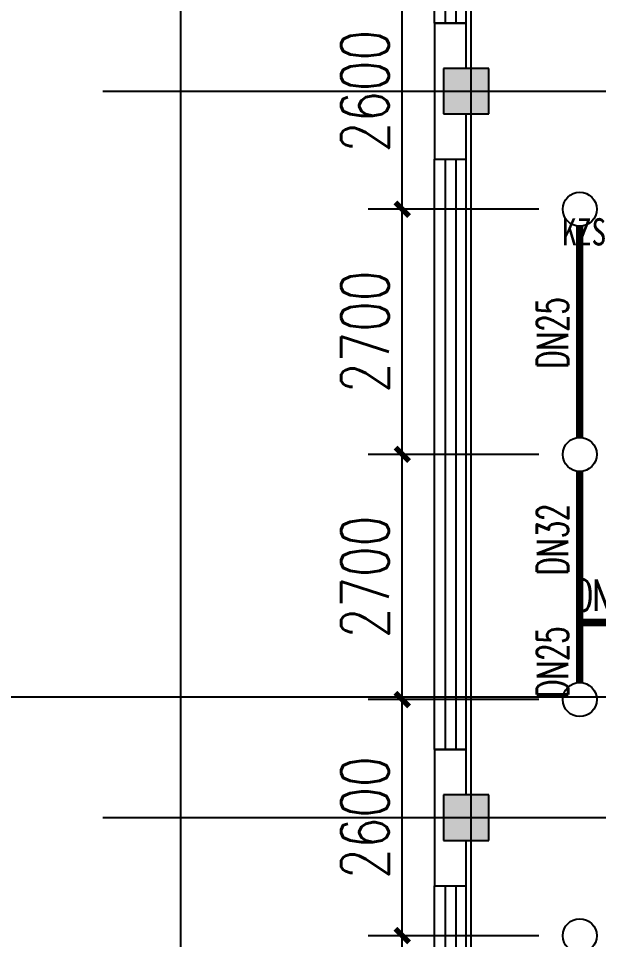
# Model space of a CAD drawing. Extents: x 0 to 2838408, y -923048 to 203859.
# Drawn here: x 2770978 to 2777370, y -522201 to -512057 of the extents above; entities that cross this region are included whole.
import ezdxf
from ezdxf.enums import TextEntityAlignment as Align

# ---------------------------------------------------------------- set-up
doc = ezdxf.new("R2010")
doc.units = 0
doc.header["$LTSCALE"] = 1000
for name, color, linetype in [('COLUMN', 9, 'Continuous'), ('DIM_喷淋', 3, 'Continuous'), ('DOTE', 8, 'Continuous'), ('EQUIP_喷头', 7, 'Continuous'), ('PIPE-喷淋', 6, 'Continuous'), ('PUB_HATCH', 8, 'Continuous'), ('TEXT_喷淋', 7, 'Continuous'), ('WALL', 9, 'Continuous'), ('WINDOW', 4, 'Continuous'), ('XREF', 8, 'Continuous'), ('抗震支吊架', 2, 'Continuous')]:
    doc.layers.add(name, color=color, linetype=linetype)
doc.styles.add('_TCH_DIM_T3', font='SIMPLEX', dxfattribs={"width": 0.75, "bigfont": 'HZTXT'})
doc.styles.add('_TWT_PIPEDN', font='SIMPLEX', dxfattribs={"width": 0.8, "height": 2.3, "bigfont": 'HZTXT'})
doc.styles.add('kzcad', font='', dxfattribs={"width": 0.8})
doc.styles.get('kzcad').set_extended_font_data('SimSun')
doc.dimstyles.new('_TWT_ARCH&&150', dxfattribs={"dimtxt": 525, "dimasz": 150, "dimexe": 375, "dimexo": 450, "dimgap": 150, "dimtad": 1, "dimdec": 0, "dimzin": 0, "dimdsep": 46, "dimtxsty": '_TCH_DIM_T3', "dimblk": 'ARCHTICK', "dimcen": 0.09, "dimclrt": 7, "dimazin": 2, "dimtfac": 1, "dimtdec": 0, "dimtix": 1, "dimtmove": 2, "dimatfit": 3, "dimfxl": 1, "dimtolj": 1, "dimtzin": 0, "dimarcsym": 0})

# ---------------------------------------------------------------- blocks, each defined once
blk = doc.blocks.new('$TCHSYS$WIN2D')
for p, q in [((-0.5, 0.5), (0.5, 0.5)), ((-0.5, 0.5), (-0.5, -0.5)), ((0.5, 0.5), (0.5, -0.5)), ((0.5, 0.1667), (-0.5, 0.1667)), ((0.5, -0.1667), (-0.5, -0.1667)), ((-0.5, -0.5), (0.5, -0.5))]:
    blk.add_line(p, q)
blk = doc.blocks.new('3F1')
at = {"layer": 'PUB_HATCH'}
for points in [[(2439616.7, -512608.3), (2439616.7, -513108.3), (2440116.7, -513108.3), (2440116.7, -512608.3)], [(2439616.7, -520608.3), (2439616.7, -521108.3), (2440116.7, -521108.3), (2440116.7, -520608.3)]]:
    blk.add_hatch(color=256, dxfattribs=at).paths.add_polyline_path(points)
blk.add_line((2439616.7, -512108.3), (2439616.7, -512108.3))
at = {"layer": 'COLUMN'}
for p, q in [((2439616.7, -512608.3), (2439616.7, -513108.3)), ((2440116.7, -512608.3), (2439616.7, -512608.3)), ((2440116.7, -513108.3), (2440116.7, -512608.3)), ((2439616.7, -513108.3), (2440116.7, -513108.3)), ((2439616.7, -520608.3), (2439616.7, -521108.3)), ((2440116.7, -520608.3), (2439616.7, -520608.3)), ((2440116.7, -521108.3), (2440116.7, -520608.3)), ((2439616.7, -521108.3), (2440116.7, -521108.3))]:
    blk.add_line(p, q, dxfattribs=at)
at = {"layer": 'Defpoints', "color": 250}
blk.add_lwpolyline([(2326685.8, -446413.1), (2468623.3, -446413.1), (2468623.3, -519529.9), (2326685.8, -519529.9)], close=True, dxfattribs=at)
at = {"layer": 'DOTE'}
for p, q in [((2436716.7, -467258.3), (2436716.7, -550458.3)), ((2439916.7, -467258.3), (2439916.7, -550458.3)), ((2435862.3, -512858.3), (2453916.7, -512858.3)), ((2435862.3, -520858.3), (2453916.7, -520858.3))]:
    blk.add_line(p, q, dxfattribs=at)
at = {"layer": 'WALL'}
for p, q in [((2439866.7, -512108.3), (2439516.7, -512108.3)), ((2439516.7, -512108.3), (2439516.7, -512858.3)), ((2439866.7, -512608.3), (2439866.7, -512108.3)), ((2439516.7, -512858.3), (2439516.7, -513608.3)), ((2439866.7, -513608.3), (2439866.7, -513108.3)), ((2439516.7, -513608.3), (2439866.7, -513608.3)), ((2439866.7, -520108.3), (2439516.7, -520108.3)), ((2439516.7, -520108.3), (2439516.7, -520858.3)), ((2439866.7, -520608.3), (2439866.7, -520108.3)), ((2439516.7, -520858.3), (2439516.7, -521608.3)), ((2439866.7, -521608.3), (2439866.7, -521108.3)), ((2439516.7, -521608.3), (2439866.7, -521608.3))]:
    blk.add_line(p, q, dxfattribs=at)
at = {"layer": 'WINDOW', "xscale": -6500, "yscale": -350, "zscale": -6500, "rotation": 270.0000000003765}
for p in [(2439691.7, -508858.3), (2439691.7, -516858.3), (2439691.7, -524858.3)]:
    blk.add_blockref('$TCHSYS$WIN2D', p, dxfattribs=at)
blk = doc.blocks.new('_ArchTick')
at = {"color": 0, "linetype": 'ByBlock', "const_width": 0.4}
blk.add_lwpolyline([(-0.5, -0.5), (0.5, 0.5)], dxfattribs=at)
blk = doc.blocks.new('*D2500')
at = {"layer": 'Defpoints', "color": 0, "linetype": 'ByBlock', "transparency": 16777216}
for p in [(2775207, -522158), (2777163, -522158), (2777163, -524858)]:
    blk.add_point(p, dxfattribs=at)
at = {"layer": 'DIM_喷淋', "color": 0, "linetype": 'ByBlock', "lineweight": -2, "transparency": 16777216}
for p, q in [((2776713, -522158), (2774832, -522158)), ((2775207, -524858), (2775207, -522158)), ((2776713, -524858), (2774832, -524858))]:
    blk.add_line(p, q, dxfattribs=at)
at = {"layer": 'DIM_喷淋', "color": 0, "linetype": 'ByBlock', "lineweight": -2, "transparency": 16777216, "xscale": 150, "yscale": 150, "zscale": 150}
for p, rotation in [((2775207, -522158), 90), ((2775207, -524858), 270)]:
    blk.add_blockref('_ArchTick', p, dxfattribs=dict(at, rotation=rotation))
at = {"layer": 'DIM_喷淋', "color": 7, "linetype": 'ByBlock', "transparency": 16777216, "insert": (2774795, -523508), "char_height": 525, "attachment_point": 5, "rotation": 90, "style": '_TCH_DIM_T3'}
blk.add_mtext('\\A1;2700', dxfattribs=at)
blk = doc.blocks.new('*D2501')
at = {"layer": 'Defpoints', "color": 0, "linetype": 'ByBlock', "transparency": 16777216}
for p in [(2775207, -519558), (2777163, -519558), (2777163, -522158)]:
    blk.add_point(p, dxfattribs=at)
at = {"layer": 'DIM_喷淋', "color": 0, "linetype": 'ByBlock', "lineweight": -2, "transparency": 16777216}
for p, q in [((2776713, -519558), (2774832, -519558)), ((2775207, -522158), (2775207, -519558)), ((2776713, -522158), (2774832, -522158))]:
    blk.add_line(p, q, dxfattribs=at)
at = {"layer": 'DIM_喷淋', "color": 0, "linetype": 'ByBlock', "lineweight": -2, "transparency": 16777216, "xscale": 150, "yscale": 150, "zscale": 150}
for p, rotation in [((2775207, -519558), 90), ((2775207, -522158), 270)]:
    blk.add_blockref('_ArchTick', p, dxfattribs=dict(at, rotation=rotation))
at = {"layer": 'DIM_喷淋', "color": 7, "linetype": 'ByBlock', "transparency": 16777216, "insert": (2774795, -520858), "char_height": 525, "attachment_point": 5, "rotation": 90, "style": '_TCH_DIM_T3'}
blk.add_mtext('\\A1;2600', dxfattribs=at)
blk = doc.blocks.new('*D2502')
at = {"layer": 'Defpoints', "color": 0, "linetype": 'ByBlock', "transparency": 16777216}
for p in [(2775207, -516858), (2777163, -516858), (2777163, -519558)]:
    blk.add_point(p, dxfattribs=at)
at = {"layer": 'DIM_喷淋', "color": 0, "linetype": 'ByBlock', "lineweight": -2, "transparency": 16777216}
for p, q in [((2776713, -516858), (2774832, -516858)), ((2775207, -519558), (2775207, -516858)), ((2776713, -519558), (2774832, -519558))]:
    blk.add_line(p, q, dxfattribs=at)
at = {"layer": 'DIM_喷淋', "color": 0, "linetype": 'ByBlock', "lineweight": -2, "transparency": 16777216, "xscale": 150, "yscale": 150, "zscale": 150}
for p, rotation in [((2775207, -516858), 90), ((2775207, -519558), 270)]:
    blk.add_blockref('_ArchTick', p, dxfattribs=dict(at, rotation=rotation))
at = {"layer": 'DIM_喷淋', "color": 7, "linetype": 'ByBlock', "transparency": 16777216, "insert": (2774795, -518208), "char_height": 525, "attachment_point": 5, "rotation": 90, "style": '_TCH_DIM_T3'}
blk.add_mtext('\\A1;2700', dxfattribs=at)
blk = doc.blocks.new('*D2503')
at = {"layer": 'Defpoints', "color": 0, "linetype": 'ByBlock', "transparency": 16777216}
for p in [(2775207, -514158), (2777163, -514158), (2777163, -516858)]:
    blk.add_point(p, dxfattribs=at)
at = {"layer": 'DIM_喷淋', "color": 0, "linetype": 'ByBlock', "lineweight": -2, "transparency": 16777216}
for p, q in [((2776713, -514158), (2774832, -514158)), ((2775207, -516858), (2775207, -514158)), ((2776713, -516858), (2774832, -516858))]:
    blk.add_line(p, q, dxfattribs=at)
at = {"layer": 'DIM_喷淋', "color": 0, "linetype": 'ByBlock', "lineweight": -2, "transparency": 16777216, "xscale": 150, "yscale": 150, "zscale": 150}
for p, rotation in [((2775207, -514158), 90), ((2775207, -516858), 270)]:
    blk.add_blockref('_ArchTick', p, dxfattribs=dict(at, rotation=rotation))
at = {"layer": 'DIM_喷淋', "color": 7, "linetype": 'ByBlock', "transparency": 16777216, "insert": (2774795, -515508), "char_height": 525, "attachment_point": 5, "rotation": 90, "style": '_TCH_DIM_T3'}
blk.add_mtext('\\A1;2700', dxfattribs=at)
blk = doc.blocks.new('*D2504')
at = {"layer": 'Defpoints', "color": 0, "linetype": 'ByBlock', "transparency": 16777216}
for p in [(2775207, -511558), (2777163, -511558), (2777163, -514158)]:
    blk.add_point(p, dxfattribs=at)
at = {"layer": 'DIM_喷淋', "color": 0, "linetype": 'ByBlock', "lineweight": -2, "transparency": 16777216}
for p, q in [((2776713, -511558), (2774832, -511558)), ((2775207, -514158), (2775207, -511558)), ((2776713, -514158), (2774832, -514158))]:
    blk.add_line(p, q, dxfattribs=at)
at = {"layer": 'DIM_喷淋', "color": 0, "linetype": 'ByBlock', "lineweight": -2, "transparency": 16777216, "xscale": 150, "yscale": 150, "zscale": 150}
for p, rotation in [((2775207, -511558), 90), ((2775207, -514158), 270)]:
    blk.add_blockref('_ArchTick', p, dxfattribs=dict(at, rotation=rotation))
at = {"layer": 'DIM_喷淋', "color": 7, "linetype": 'ByBlock', "transparency": 16777216, "insert": (2774795, -512858), "char_height": 525, "attachment_point": 5, "rotation": 90, "style": '_TCH_DIM_T3'}
blk.add_mtext('\\A1;2600', dxfattribs=at)
blk = doc.blocks.new('$TwtSys$00000125')
blk.add_circle((0, 0, 0), 1)

msp = doc.modelspace()

# ---------------------------------------------------------------- linework, layer by layer
at = {"layer": 'PIPE-喷淋', "linetype": 'ByBlock', "ltscale": 1.5, "const_width": 82.5}
for points in [[(2777162.5, -516670.8), (2777162.5, -514345.8)], [(2777162.5, -518708.3), (2777162.5, -517045.8)], [(2777162.5, -519370.8), (2777162.5, -518708.3)], [(2777162.5, -518708.3), (2777862.5, -518708.3)]]:
    msp.add_lwpolyline(points, dxfattribs=at)

# ---------------------------------------------------------------- block references
at = {"layer": 'EQUIP_喷头', "linetype": 'ByBlock', "xscale": 187.5, "yscale": 187.5, "zscale": 187.5}
for p in [(2777162.5, -514158.3), (2777162.5, -516858.3), (2777162.5, -519558.3), (2777162.5, -522158.3)]:
    msp.add_blockref('$TwtSys$00000125', p, dxfattribs=at)
at = {"layer": 'XREF'}
msp.add_blockref('3F1', (336045.8, 0), dxfattribs=at)

# ---------------------------------------------------------------- texts
at = {"layer": 'TEXT_喷淋', "color": 251, "linetype": 'ByBlock', "style": '_TWT_PIPEDN', "width": 0.64}
for s, p in [('DN25', (2777035, -515913.1)), ('DN32', (2777035, -518188.1)), ('DN25', (2777035, -519538.1))]:
    msp.add_text(s, height=345, rotation=90, dxfattribs=at).set_placement(p)
msp.add_text('DN40', height=345, dxfattribs=at).set_placement((2777107.7, -518580.8))
at = {"layer": '抗震支吊架', "color": 4, "style": 'kzcad', "width": 0.8}
msp.add_text('KZS-DN150-T', height=300, rotation=359.88539, dxfattribs=at).set_placement((2777862.5, -514558.3), align=Align.CENTER)

# ---------------------------------------------------------------- dimensions: what is measured, and where the dimension line sits
at = {"layer": 'DIM_喷淋', "linetype": 'ByBlock'}
for p1, p2, picture, middle in [((2777162.5, -514158.3), (2777162.5, -511558.3), '*D2504', (2774794.9, -512858.3)), ((2777162.5, -516858.3), (2777162.5, -514158.3), '*D2503', (2774794.9, -515508.3)), ((2777162.5, -519558.3), (2777162.5, -516858.3), '*D2502', (2774794.9, -518208.3)), ((2777162.5, -522158.3), (2777162.5, -519558.3), '*D2501', (2774794.9, -520858.3)), ((2777162.5, -524858.3), (2777162.5, -522158.3), '*D2500', (2774794.9, -523508.3))]:
    dim = msp.add_aligned_dim(p1=p1, p2=p2, distance=1955.2, dimstyle='_TWT_ARCH&&150', dxfattribs=at)
    dim.commit()
    dim.dimension.update_dxf_attribs({"geometry": picture, "text_midpoint": middle})

doc.saveas('drawing.dxf')
